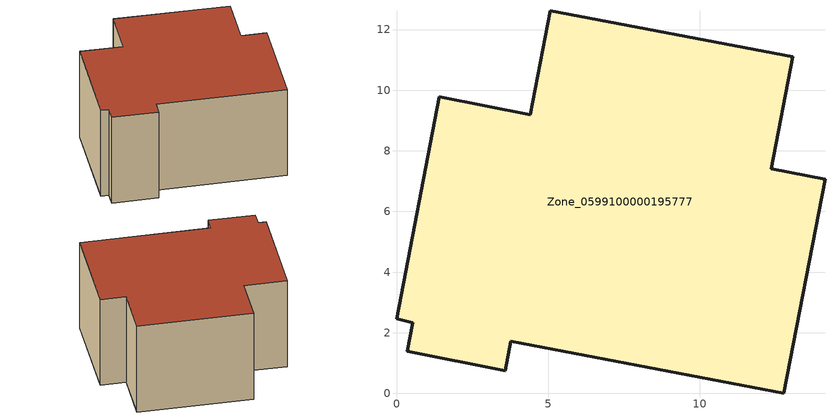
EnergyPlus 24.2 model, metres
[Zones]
Zone_0599100000195777
 floor ground (C_G): 12.35,7.41 14.13,7.07 12.77,0 3.77,1.72 3.58,0.76 0.36,1.39 0.54,2.34 0,2.46 1.41,9.78 4.41,9.2 5.07,12.63 13.06,11.1 z0
 wall outside (C_F): 0.36,1.39 3.58,0.76 3.77,1.72 12.77,0 14.13,7.07 12.35,7.41 13.06,11.1 5.07,12.63 4.41,9.2 1.41,9.78 0,2.46 0.54,2.34 0.36,1.39 z0:7.02
 roof outside (C_R): 1.41,9.78 0,2.46 0.54,2.34 0.36,1.39 3.58,0.76 3.77,1.72 12.77,0 14.13,7.07 12.35,7.41 13.06,11.1 5.07,12.63 4.41,9.2 z7.02
[BUILDING]
Pand.0599100000195777: North Axis=0; Terrain=City; Loads Convergence Tolerance Value=0.04; Temperature Convergence Tolerance Value=0.4; Solar Distribution=FullExterior; Maximum Number of Warmup Days=25; Minimum Number of Warmup Days=1
[Site:Location]
Rotterdam.The.Hague.AP_ZH_NLD Design_Conditions: Latitude=51.96; Longitude=4.45; Time Zone=1; Elevation=-4.5
[SITE:GROUNDTEMPERATURE:BUILDINGSURFACE]
18, 18, 18, 18, 18, 18, 18, 18, 18, 18, 18, 18
[MATERIAL] Thermal Absorptance=0.9; Solar Absorptance=0.7; Visible Absorptance=0.7
Name | Roughness | Thickness | Conductivity | Density | Specific Heat
G.D.1965 | MediumSmooth | 0.15 | 1 | 540 | 1210
F.D.1965 | Rough | 0.3 | 0.857143 | 1920 | 840
R.D.1965 | MediumRough | 0.2 | 0.08 | 1500 | 1000
[CONSTRUCTION]
C_G: G.D.1965
C_F: F.D.1965
C_R: R.D.1965
[ZONE]
Zone_0599100000195777: Type=1; Multiplier=1; Ceiling Height=Autocalculate; Volume=Autocalculate; Floor Area=autocalculate; Part of Total Floor Area=Yes
[ZONEINFILTRATION:DESIGNFLOWRATE]
Infil_Zone_0599100000195777: Zone or ZoneList or Space or SpaceList=Zone_0599100000195777; Schedule=AlwaysOn; Design Flow Rate Calculation Method=Flow/Area; Flow Rate per Floor Area=0.0042; Constant Term Coefficient=1; Temperature Term Coefficient=0; Velocity Term Coefficient=0; Velocity Squared Term Coefficient=0
[HVACTEMPLATE:ZONE:IDEALLOADSAIRSYSTEM]
Zone_0599100000195777: Maximum Heating Supply Air Temperature=50; Minimum Cooling Supply Air Temperature=13; Maximum Heating Supply Air Humidity Ratio=0.0156; Minimum Cooling Supply Air Humidity Ratio=0.0077; Heating Limit=NoLimit; Cooling Limit=NoLimit; Dehumidification Control Type=ConstantSensibleHeatRatio; Cooling Sensible Heat Ratio=0.7; Dehumidification Setpoint=60; Humidification Control Type=None; Humidification Setpoint=30; Outdoor Air Method=None; Outdoor Air Flow Rate per Person=0.00944; Outdoor Air Flow Rate per Zone Floor Area=0; Outdoor Air Flow Rate per Zone=0; Demand Controlled Ventilation Type=None; Outdoor Air Economizer Type=NoEconomizer; Heat Recovery Type=None; Sensible Heat Recovery Effectiveness=0.7; Latent Heat Recovery Effectiveness=0.65
[ZONECONTROL:THERMOSTAT]
ThermostatControl_Zone_0599100000195777: Zone or ZoneList=Zone_0599100000195777; Control Type Schedule=DualSetpointControlType; Control 1=Thermostat_Zone_0599100000195777; Temperature Difference Between Cutout And Setpoint=0
[THERMOSTATSETPOINT:DUALSETPOINT]
Thermostat_Zone_0599100000195777: Heating Setpoint Temperature Schedule=HeatingSetpoint_Zone_0599100000195777; Cooling Setpoint Temperature Schedule=CoolingSetpoint_Zone_0599100000195777
[SCHEDULE:COMPACT]
HeatingSetpoint_Zone_0599100000195777: Through: 12/31, For: AllDays, Until: 24:00, 21
CoolingSetpoint_Zone_0599100000195777: Through: 12/31, For: AllDays, Until: 24:00, 24
DualSetpointControlType: Through: 12/31, For: AllDays, Until: 24:00, 4
AlwaysOn: Through: 12/31, For: AllDays, Until: 24:00, 1
